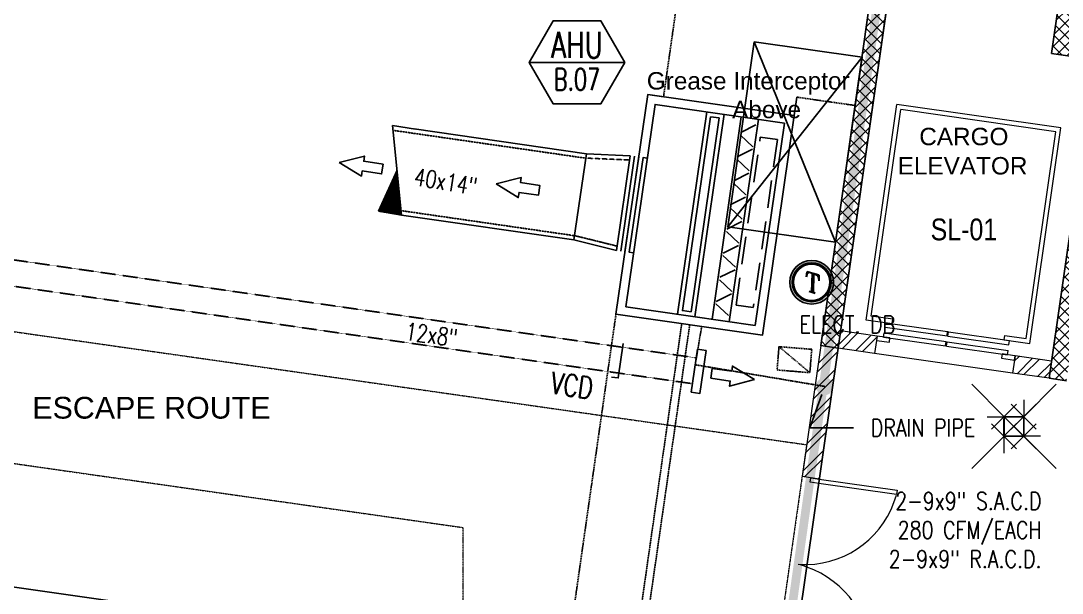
# Model space of a CAD drawing. Header units: inches. Extents: x 1152707 to 1351947, y 326920 to 480291.
# Drawn here: x 1213156 to 1225116, y 359106 to 365683 of the extents above; entities that cross this region are included whole.
import ezdxf
from ezdxf import colors
from ezdxf.entities.mleader import LeaderData, LeaderLine
from ezdxf.enums import TextEntityAlignment as Align
from ezdxf.math import Vec2, Vec3

# ---------------------------------------------------------------- set-up
doc = ezdxf.new("R2010")
doc.units = ezdxf.units.IN
doc.header["$MEASUREMENT"] = 0
for name, pattern in [('CENTER', [50.8, 31.75, -6.35, 6.35, -6.35]), ('DASHED', [19.05, 12.7, -6.35]), ('DASHED2', [9.525, 6.35, -3.175]), ('HIDDEN', [9.525, 6.35, -3.175]), ('HIDDEN2', [4.7625, 3.175, -1.5875])]:
    doc.linetypes.add(name, pattern=pattern)
for name, color, linetype, lineweight in [('A-BLOCK', 43, 'Continuous', 13), ('A-DOOR', 10, 'Continuous', 15), ('A-ELEVATOR', 54, 'Continuous', 5), ('A-HATCH CONCRETE', 254, 'Continuous', 5), ('A-LEASING LINE', 7, 'DASHED2', 9), ('escape route', 8, 'HIDDEN', 15), ('wall hatch', 252, 'Continuous', 0)]:
    doc.layers.add(name, color=color, linetype=linetype, lineweight=lineweight)
for name, color, linetype in [('A-TEXT', 3, 'Continuous'), ('AC-Deffusers', 3, 'Continuous'), ('AC-Equipment', 2, 'Continuous'), ('AC-Exhaust DUCT', 40, 'Continuous'), ('AC-Fresh DUCT', 100, 'Continuous'), ('AC-Ref PIPES', 3, 'Continuous'), ('AC-SDUCT', 5, 'Continuous'), ('AC-Supply  DUCT', 30, 'Continuous'), ('AC-TEXT', 3, 'Continuous'), ('AC-TEXT Equipment', 3, 'Continuous'), ('AC-TEXT Fresh DUCT', 140, 'Continuous'), ('AC-TXT', 3, 'Continuous'), ('dim2', 7, 'Continuous'), ('LGT ELEC', 252, 'Continuous'), ('S-COL', 210, 'Continuous'), ('SHAFT', 7, 'Continuous'), ('TAXT', 3, 'Continuous'), ('TEXT', 181, 'Continuous'), ('VP', 8, 'Continuous'), ('WALL', 30, 'Continuous')]:
    doc.layers.add(name, color=color, linetype=linetype)
doc.styles.add('1', font='romans.shx', dxfattribs={"width": 0.8, "height": 0.125})
doc.styles.add('AC_Duct', font='romans.shx', dxfattribs={"width": 0.8, "height": 0.2})
doc.styles.add('AC_Equipment', font='romans.shx', dxfattribs={"width": 0.75, "height": 0.3})
doc.styles.add('ARIAL', font='ARIALN.TTF')
doc.styles.add('ITALICT', font='italict')
doc.styles.get("Standard").update_dxf_attribs({"font": 'arial.ttf'})
doc.styles.add('style1', font='arial.ttf')
doc.dimstyles.new('DIM-100', dxfattribs={"dimscale": 150, "dimtxt": 2, "dimasz": 1, "dimexe": 0.75, "dimexo": 1, "dimgap": 0.5, "dimtad": 1, "dimdec": 0, "dimzin": 11, "dimdsep": 46, "dimtxsty": 'ARIAL', "dimblk": 'R', "dimcen": 2.5, "dimdle": 1, "dimclrd": 256, "dimclre": 256, "dimclrt": 256, "dimazin": 0, "dimtfac": 1, "dimtdec": 0, "dimtix": 1, "dimtmove": 2, "dimatfit": 3, "dimldrblk": 'R', "dimtolj": 1, "dimtzin": 3, "dimlwd": -1, "dimlwe": 13, "dimarcsym": 0})
doc.dimstyles.get("Standard").update_dxf_attribs({"dimtxt": 0.18, "dimasz": 0.18, "dimexe": 0.18, "dimexo": 0.0625, "dimgap": 0.09, "dimtad": 0, "dimtih": 1, "dimtoh": 1, "dimdec": 4, "dimzin": 0, "dimdsep": 46, "dimtxsty": 'Standard', "dimcen": 0.09, "dimadec": 0, "dimazin": 0, "dimtfac": 1, "dimtdec": 4, "dimtofl": 0, "dimtmove": 0, "dimatfit": 3, "dimfxl": 1, "dimtolj": 1, "dimtzin": 0, "dimarcsym": 0})
pattern_1 = [(45, (1178450.05, -15712.54), (-132.58252, 132.58252), []), (45, (1178538.44, -15712.54), (-132.58252, 132.58252), [])]
pattern_2 = [(45, (1178477.49, -15519.69), (-66.29126, 66.29126), []), (135, (1178477.49, -15519.69), (-66.29126, -66.29126), [])]

# ---------------------------------------------------------------- blocks, each defined once
blk = doc.blocks.new('SEDRGFE')
at = {"layer": 'A-HATCH CONCRETE'}
h = blk.add_hatch(dxfattribs=at)
h.set_pattern_fill('ANSI37', color=250, scale=750)
h.set_pattern_definition([(45, (1341716.94, 266100.535), (-66.29126, 66.29126), []), (135, (1341716.94, 266100.535), (-66.29126, -66.29126), [])])
h.paths.add_polyline_path([(1386197, 701285), (1386395, 701257), (1385780, 696950), (1385582, 696979)])
at = {"layer": 'wall hatch', "ltscale": 500}
h = blk.add_hatch(dxfattribs=at)
h.set_pattern_fill('ANSI32', color=250, scale=500)
h.set_pattern_definition([(45, (1341716.94, 266100.54), (-132.58252, 132.58252), []), (45, (1341805.33, 266100.54), (-132.58252, 132.58252), [])])
h.paths.add_polyline_path([(1385565, 695445), (1385780, 696950), (1385582, 696979), (1385370, 695473)])
at = {"color": 250, "linetype": 'Continuous', "ltscale": 100}
blk.add_lwpolyline([(1389810, 674588), (1389810, 680290), (1389610, 680288), (1388060, 680288), (1388060, 686288), (1384200, 686288), (1384200, 693089), (1385203, 692942), (1385236, 693139), (1385780, 696950), (1386823, 704256), (1386865, 704553), (1351200, 709613), (1350434, 697904), (1372211, 694796), (1372209, 688237), (1371310, 688237), (1371310, 688038), (1371310, 684788), (1363260, 684788), (1363260, 684588), (1363260, 674588), (1389810, 674588)], dxfattribs=at)
at = {"layer": 'A-BLOCK', "color": 250, "ltscale": 100}
for p, q in [((1385809, 697148), (1385808, 697148)), ((1385582, 696979), (1385368, 695474)), ((1385780, 696950), (1385565, 695445)), ((1385565, 695445), (1385368, 695474))]:
    blk.add_line(p, q, dxfattribs=at)
at = {"layer": 'A-DOOR', "color": 250}
for points in [[(1385558, 695395), (1385461, 695410), (1385468, 695459)], [(1385519, 695452), (1385470, 695459), (1385565, 695445)]]:
    blk.add_lwpolyline(points, dxfattribs=at)
for centre, radius, start, end in [((1385399, 695555), 1092, 266.0272, 271.3711), ((1385027, 693351), 1153, 70.0116, 75.1047)]:
    blk.add_arc(centre, radius, start, end, dxfattribs=at)
at = {"layer": 'escape route', "color": 250, "ltscale": 0.5}
for p, q in [((1351543, 700675), (1385420, 695840)), ((1352816, 698978), (1381475, 694888)), ((1385420, 695840), (1385080, 693462)), ((1381475, 683734), (1381475, 694888))]:
    blk.add_line(p, q, dxfattribs=at)
at = {"layer": 'S-COL', "color": 250}
blk.add_lwpolyline([(1386197, 701285), (1386395, 701257), (1385780, 696950), (1385582, 696979), (1386197, 701285)], dxfattribs=at)
at = {"layer": 'SHAFT', "color": 250, "ltscale": 0.5}
for p, q in [((1384818, 700471), (1385752, 698166)), ((1384514, 698343), (1386056, 700295))]:
    blk.add_line(p, q, dxfattribs=at)
blk.add_lwpolyline([(1384818, 700471), (1386056, 700295), (1385752, 698166), (1384514, 698343)], close=True, dxfattribs=at)
at = {"layer": 'SHAFT', "color": 250}
blk.add_lwpolyline([(1371460, 688137), (1371460, 686290), (1382725, 686287), (1382725, 693288), (1372325, 694772), (1372325, 688138), (1371536, 688138), (1371536, 688137)], dxfattribs=at)
at = {"layer": 'TAXT', "color": 250, "ltscale": 100, "style": 'style1'}
for s, p in [('Grease Interceptor', (1383584, 699922)), ('Above', (1384564, 699592))]:
    blk.add_text(s, height=200, dxfattribs=at).set_placement(p)
at = {"layer": 'TEXT', "color": 250, "ltscale": 0.5, "style": 'style1'}
blk.add_text('ESCAPE ROUTE', height=250, dxfattribs=at).set_placement((1376526, 696140))
blk = doc.blocks.new('SWDFHGTRD')
at = {"layer": 'A-HATCH CONCRETE'}
h = blk.add_hatch(dxfattribs=at)
h.set_pattern_fill('ANSI37', color=254, scale=750)
h.set_pattern_definition(pattern_2)
h.paths.add_polyline_path([(1225086, 419361), (1224994, 418717), (1225687, 418618), (1225779, 419262)])
h = blk.add_hatch(dxfattribs=at)
h.set_pattern_fill('ANSI37', color=254, scale=750)
h.set_pattern_definition(pattern_2)
h.paths.add_polyline_path([(1225687, 418618), (1225489, 418647), (1224966, 414984), (1225164, 414955)])
at = {"layer": 'wall hatch', "ltscale": 500}
h = blk.add_hatch(dxfattribs=at)
h.set_pattern_fill('ANSI32', color=254, scale=500)
h.set_pattern_definition(pattern_1)
h.paths.add_polyline_path([(1222541, 415330), (1222961, 415274), (1222989, 415470), (1222569, 415528), (1222542, 415339), (1222542, 415335)])
h = blk.add_hatch(dxfattribs=at)
h.set_pattern_fill('ANSI32', color=254, scale=500)
h.set_pattern_definition(pattern_1)
h.paths.add_polyline_path([(1224981, 415088), (1224994, 415182), (1224574, 415242), (1224546, 415044), (1224966, 414984), (1224980, 415084)])
at = {"color": 254, "linetype": 'Continuous', "ltscale": 100}
blk.add_lwpolyline([(1226570, 392967), (1226570, 398670), (1226370, 398667), (1224821, 398667), (1224821, 404667), (1220960, 404667), (1220960, 411468), (1221964, 411321), (1221997, 411519), (1222541, 415330), (1223584, 422636), (1223626, 422933), (1187961, 427993), (1187194, 416284), (1208971, 413176), (1208969, 406617), (1208071, 406617), (1208071, 406417), (1208071, 403167), (1200021, 403167), (1200021, 402967), (1200021, 392967), (1226570, 392967)], dxfattribs=at)
at = {"layer": 'A-BLOCK', "color": 254, "ltscale": 100}
for p, q in [((1222990, 415468), (1222569, 415528)), ((1222990, 415468), (1222962, 415270)), ((1222541, 415330), (1222326, 413824)), ((1222962, 415270), (1222541, 415330)), ((1224574, 415242), (1224546, 415044)), ((1224994, 415182), (1224574, 415242)), ((1224966, 414984), (1224546, 415044))]:
    blk.add_line(p, q, dxfattribs=at)
at = {"layer": 'A-DOOR', "color": 254}
blk.add_lwpolyline([(1222326, 413825), (1223220, 413696), (1223213, 413647), (1222319, 413775)], dxfattribs=at)
for centre, radius, start, end in [((1222160, 413935), 1092, 271.3711, 344.3584), ((1221788, 411731), 1153, 1.4715, 70.0116)]:
    blk.add_arc(centre, radius, start, end, dxfattribs=at)
at = {"layer": 'A-ELEVATOR', "color": 254}
for p, q in [((1222865, 415653), (1223218, 418128)), ((1225099, 417860), (1223218, 418128)), ((1222921, 415696), (1223261, 418072)), ((1225043, 417817), (1223261, 418072)), ((1224704, 415441), (1225043, 417817)), ((1224746, 415385), (1225099, 417860)), ((1223162, 415611), (1222865, 415653)), ((1223169, 415661), (1222921, 415696)), ((1223081, 415572), (1223088, 415622)), ((1223088, 415622), (1223800, 415520)), ((1223162, 415611), (1223169, 415661)), ((1223162, 415611), (1223169, 415661)), ((1223064, 415457), (1223071, 415507)), ((1223064, 415457), (1223071, 415507)), ((1223071, 415507), (1223784, 415405)), ((1223081, 415572), (1223793, 415470)), ((1223793, 415470), (1223800, 415520)), ((1223793, 415470), (1223800, 415520)), ((1223800, 415520), (1223810, 415519)), ((1223800, 415520), (1223810, 415519)), ((1223803, 415469), (1223810, 415519)), ((1223803, 415469), (1223810, 415519)), ((1223810, 415519), (1224510, 415419)), ((1223064, 415457), (1223776, 415356)), ((1223776, 415356), (1223784, 415405)), ((1223776, 415356), (1223784, 415405)), ((1223786, 415354), (1223793, 415404)), ((1223793, 415404), (1224494, 415304)), ((1223803, 415469), (1224503, 415369)), ((1224449, 415427), (1224456, 415477)), ((1224449, 415427), (1224456, 415477)), ((1224449, 415427), (1224746, 415385)), ((1224456, 415477), (1224704, 415441)), ((1224503, 415369), (1224510, 415419)), ((1224503, 415369), (1224510, 415419)), ((1224546, 415044), (1222962, 415270)), ((1223786, 415354), (1224487, 415254)), ((1224487, 415254), (1224494, 415304)), ((1224487, 415254), (1224494, 415304))]:
    blk.add_line(p, q, dxfattribs=at)
for points in [[(1223134, 415447), (1222990, 415468), (1222983, 415419), (1223131, 415398), (1223138, 415447)], [(1224569, 415243), (1224425, 415263), (1224418, 415214), (1224567, 415192), (1224574, 415242)], [(1224569, 415243), (1224425, 415263), (1224418, 415214), (1224567, 415192), (1224574, 415242)]]:
    blk.add_lwpolyline(points, close=True, dxfattribs=at)
at = {"layer": 'S-COL', "color": 254, "linetype": 'ByBlock'}
for p, q in [((1224966, 414984), (1225489, 418647)), ((1225164, 414956), (1224966, 414984))]:
    blk.add_line(p, q, dxfattribs=at)
blk.add_lwpolyline([(1225086, 419361), (1224994, 418717), (1225687, 418618), (1225779, 419262)], close=True, dxfattribs=at)
at = {"layer": 'A-TEXT', "color": 254, "insert": (1223605, 416819), "char_height": 250, "width": 99819.65, "attachment_point": 1, "rotation": 0.0042, "style": 'ARIAL'}
blk.add_mtext('SL-01', dxfattribs=at)
blk = doc.blocks.new('Text Equipment')
at = {"layer": 'AC-TEXT Equipment', "color": 3}
blk.add_line((-0.55, 0), (0.55, 0), dxfattribs=at)
blk.add_lwpolyline([(0.55, 0), (0.275, 0.476), (-0.275, 0.476), (-0.55, 0), (-0.275, -0.476), (0.275, -0.476)], close=True, dxfattribs=at)
at = {"layer": 'AC-TEXT Equipment', "color": 40, "linetype": 'CENTER', "style": 'AC_Equipment'}
for tag, height, width, p in [('FAN', 0.3, 0.75, (0, 0.05)), ('NO', 0.25, 0.7, (0, -0.32))]:
    blk.add_attdef(tag, text='', height=height, dxfattribs=dict(at, width=width)).set_placement(p, align=Align.CENTER)
blk = doc.blocks.new('Arrow')
at = {"color": 6, "ltscale": 0.02}
blk.add_lwpolyline([(0, 0), (0.55, -0.2325), (0.55, -0.1125), (1, -0.1125), (1, 0.1125), (0.55, 0.1125), (0.55, 0.2325)], close=True, dxfattribs=at)
blk = doc.blocks.new('AHU 5')
at = {"layer": 'AC-Equipment', "color": 6, "linetype": 'Continuous'}
for p, q in [((0.55, 0.15), (-0.55, 0.15)), ((0.55, 0.1), (-0.55, 0.1)), ((0.55, 0.05), (-0.55, 0.05))]:
    blk.add_line(p, q, dxfattribs=at)
at = {"layer": 'AC-Equipment', "linetype": 'Continuous'}
for p, q in [((-1.175, -0.65), (1.175, -0.65)), ((1.175, -0.85), (-1.175, -0.85)), ((1.175, -1.05), (-1.175, -1.05)), ((1.175, -1.25), (-1.175, -1.25))]:
    blk.add_line(p, q, dxfattribs=at)
at = {"layer": 'AC-Equipment', "color": 6, "linetype": 'Continuous', "ltscale": 0.02}
for p, q in [((-0.994, -1.07), (-1.106, -1.23)), ((-0.854, -1.23), (-0.966, -1.07)), ((-0.714, -1.07), (-0.826, -1.23)), ((-0.574, -1.23), (-0.686, -1.07)), ((-0.434, -1.07), (-0.546, -1.23)), ((-0.294, -1.23), (-0.406, -1.07)), ((-0.154, -1.07), (-0.266, -1.23)), ((-0.014, -1.23), (-0.126, -1.07)), ((0.126, -1.07), (0.014, -1.23)), ((0.266, -1.23), (0.154, -1.07)), ((0.406, -1.07), (0.294, -1.23)), ((0.546, -1.23), (0.434, -1.07)), ((0.686, -1.07), (0.574, -1.23)), ((0.826, -1.23), (0.714, -1.07)), ((0.966, -1.07), (0.854, -1.23)), ((1.106, -1.23), (0.994, -1.07))]:
    blk.add_line(p, q, dxfattribs=at)
at = {"layer": 'AC-Equipment', "color": 20, "linetype": 'Continuous'}
blk.add_lwpolyline([(-1.275, -1.65), (1.275, -1.65), (1.275, 0.05), (-1.275, 0.05)], close=True, dxfattribs=at)
at = {"layer": 'AC-Equipment', "linetype": 'Continuous'}
blk.add_lwpolyline([(0.55, -0.05), (0.55, 0), (-0.55, 0), (-0.55, -0.05)], dxfattribs=at)
blk.add_lwpolyline([(-1.175, -1.55), (1.175, -1.55), (1.175, -0.05), (-1.175, -0.05)], close=True, dxfattribs=at)
at = {"layer": 'AC-Equipment', "color": 6, "linetype": 'Continuous'}
blk.add_lwpolyline([(-1.125, -0.7), (1.125, -0.7), (1.125, -0.8), (-1.125, -0.8)], close=True, dxfattribs=at)
at = {"layer": 'AC-Equipment', "color": 6, "linetype": 'DASHED2', "ltscale": 0.05}
blk.add_lwpolyline([(-0.975, -1.5), (0.975, -1.5), (0.975, -1.3), (-0.975, -1.3)], close=True, dxfattribs=at)
blk = doc.blocks.new('*U97')
h = blk.add_hatch()
h.set_pattern_fill('ANSI31', color=6, scale=0.002979, style=0)
h.set_pattern_definition([(45, (-453.0792865, -119.353656), (-0.00668903773, 0.00668903773), [])])
h.paths.add_polyline_path([(0, 0), (0, -0.268), (0.5, -0.134)])
for p, q in [((0, 0), (1, -0.268)), ((0, 0), (0, -0.268)), ((1, 0), (1, -0.268)), ((0.5, -0.134), (0, -0.268))]:
    blk.add_line(p, q)
blk = doc.blocks.new('Side-Supply1')
at = {"layer": 'AC-Deffusers'}
blk.add_lwpolyline([(0, 0.25), (-0.1, 0.25), (-0.1, -0.25), (0, -0.25)], close=True, dxfattribs=at)
at = {"layer": 'AC-Deffusers', "color": 6, "ltscale": 0.02}
blk.add_lwpolyline([(-0.7, 0), (-0.425, -0.11625), (-0.425, -0.05625), (-0.2, -0.05625), (-0.2, 0.05625), (-0.425, 0.05625), (-0.425, 0.11625)], close=True, dxfattribs=at)
blk = doc.blocks.new('Damper')
at = {"color": 2, "linetype": 'Continuous', "ltscale": 0.02}
blk.add_lwpolyline([(-0.25, 0.1), (-0.25, 0), (0.25, 0)], dxfattribs=at)
blk = doc.blocks.new('_Dot')
at = {"color": 0, "linetype": 'ByBlock', "lineweight": -2}
blk.add_line((-0.5, 0), (-1, 0), dxfattribs=at)
at = {"color": 0, "linetype": 'ByBlock', "const_width": 0.5}
blk.add_lwpolyline([(-0.25, 0, 1), (0.25, 0, 1)], format="xyb", close=True, dxfattribs=at)
blk = doc.blocks.new('A$C6F074B9B')
at = {"layer": 'AC-SDUCT'}
h = blk.add_hatch(color=3, dxfattribs=at)
edge = h.paths.add_edge_path()
edge.add_arc((0.0367, 0.0193), 0.1673, 0, 360)
edge = h.paths.add_edge_path(flags=17)
edge.add_arc((0.0367, 0.0193), 0.1491, 0, 360)
at = {"layer": 'AC-SDUCT', "color": 3}
for radius in [0.1673, 0.1491]:
    blk.add_circle((0.0367, 0.0193), radius, dxfattribs=at)
at = {"layer": 'WALL', "color": 1}
blk.add_circle((0.0367, 0.0193), 0.1396, dxfattribs=at)
at = {"layer": 'AC-SDUCT', "color": 134, "style": 'ITALICT'}
blk.add_text('T', height=0.1407, dxfattribs=at).set_placement((-0.0384, -0.0545))
blk = doc.blocks.new('*D274')
at = {"layer": 'Defpoints', "color": 0, "linetype": 'DASHED', "transparency": 16777216}
for p in [(48555, 32783), (48736, 32757), (47881, 28058)]:
    blk.add_point(p, dxfattribs=at)
at = {"layer": 'dim2', "color": 1, "lineweight": -2, "transparency": 16777216}
for p, q in [((48555, 32783), (48736, 32757)), ((47881, 28058), (48062, 28032))]:
    blk.add_line(p, q, dxfattribs=at)
at = {"layer": 'dim2', "color": 1, "linetype": 'DASHED', "lineweight": -2, "transparency": 16777216}
for p in [(48736, 32757), (48062, 28032)]:
    blk.add_line(p, (48399, 30394), dxfattribs=at)
at = {"layer": 'dim2', "color": 1, "linetype": 'DASHED', "transparency": 16777216}
for points in [[(48736, 32757), (48736, 32757), (48736, 32757)], [(48062, 28032), (48062, 28032), (48062, 28032)]]:
    blk.add_solid(points, dxfattribs=at)
at = {"layer": 'dim2', "color": 6, "linetype": 'DASHED', "transparency": 16777216, "insert": (48399, 30394), "char_height": 0.18, "attachment_point": 5}
blk.add_mtext('\\A1;4772.90', dxfattribs=at)
blk = doc.blocks.new('*D273')
at = {"layer": 'Defpoints', "color": 0, "linetype": 'DASHED', "transparency": 16777216}
for p in [(47516, 25534), (46961, 21646), (46961, 21646)]:
    blk.add_point(p, dxfattribs=at)
at = {"layer": 'dim2', "color": 1, "linetype": 'DASHED', "lineweight": -2, "transparency": 16777216}
for p in [(47516, 25534), (46961, 21646)]:
    blk.add_line(p, (47238, 23590), dxfattribs=at)
at = {"layer": 'dim2', "color": 1, "lineweight": -2, "transparency": 16777216}
for p, q in [((47516, 25534), (47516, 25534)), ((46961, 21646), (46961, 21646))]:
    blk.add_line(p, q, dxfattribs=at)
at = {"layer": 'dim2', "color": 1, "linetype": 'DASHED', "transparency": 16777216}
for points in [[(47516, 25534), (47516, 25534), (47516, 25534)], [(46961, 21646), (46961, 21646), (46961, 21646)]]:
    blk.add_solid(points, dxfattribs=at)
at = {"layer": 'dim2', "color": 6, "linetype": 'DASHED', "transparency": 16777216, "insert": (47238, 23590), "char_height": 0.18, "attachment_point": 5}
blk.add_mtext('\\A1;3927.08', dxfattribs=at)
blk = doc.blocks.new('*D272')
at = {"layer": 'Defpoints', "color": 0, "linetype": 'DASHED', "transparency": 16777216}
for p in [(50262, 27932), (49563, 27814), (50231, 27719)]:
    blk.add_point(p, dxfattribs=at)
at = {"layer": 'dim2', "color": 1, "lineweight": -2, "transparency": 16777216}
for p, q in [((49563, 27815), (49593, 28027)), ((50231, 27719), (50262, 27932))]:
    blk.add_line(p, q, dxfattribs=at)
at = {"layer": 'dim2', "color": 1, "linetype": 'DASHED', "lineweight": -2, "transparency": 16777216}
for p, q in [((49594, 28027), (49927, 27979)), ((50261, 27932), (49928, 27979))]:
    blk.add_line(p, q, dxfattribs=at)
at = {"layer": 'dim2', "color": 1, "linetype": 'DASHED', "transparency": 16777216}
for points in [[(49594, 28027), (49594, 28027), (49593, 28027)], [(50261, 27932), (50261, 27932), (50262, 27932)]]:
    blk.add_solid(points, dxfattribs=at)
at = {"layer": 'dim2', "color": 6, "linetype": 'DASHED', "transparency": 16777216, "insert": (49928, 27979), "char_height": 0.18, "attachment_point": 5}
blk.add_mtext('\\A1;674.91', dxfattribs=at)
blk = doc.blocks.new('R')
at = {"color": 4, "lineweight": 13}
blk.add_line((-0.707, -0.707), (0.707, 0.707), dxfattribs=at)
for p, q in [((0, -1.05), (0, 1.05)), ((-1.05, 0), (1.05, 0))]:
    blk.add_line(p, q)
blk = doc.blocks.new('A$C2B6B5CBC')
at = {"color": 252, "linetype": 'Continuous', "ltscale": 100}
blk.add_line((-744, 864), (-519, 639), dxfattribs=at)
blk.add_lwpolyline([(-744, 864), (-519, 864), (-519, 639), (-744, 639)], close=True, dxfattribs=at)
for points, override in [([(-745, 864), (-1116, 1236)], {"dimasz": 1.3, "dimtad": 0, "dimclrd": 252}), ([(-519, 864), (-147, 1236)], {"dimasz": 1.3, "dimgap": 0.5, "dimtad": 0, "dimclrd": 252}), ([(-745, 639), (-1116, 267)], {"dimasz": 1.3, "dimtad": 0, "dimclrd": 252}), ([(-519, 639), (-147, 267)], {"dimasz": 1.3, "dimtad": 0, "dimclrd": 252})]:
    blk.add_leader(points, dimstyle='DIM-100', override=override, dxfattribs=at)
blk = doc.blocks.new('A$C00FA4E35')
at = {"layer": 'AC-Exhaust DUCT', "linetype": 'DASHED'}
blk.add_line((49388.154, 25159.941), (49742.567, 24861.133), dxfattribs=at)
blk.add_lwpolyline([(49764.489, 25129.161), (49388.154, 25159.941), (49366.232, 24891.913), (49742.567, 24861.133)], close=True, dxfattribs=at)
at = {"layer": 'AC-Fresh DUCT', "linetype": 'DASHED', "ltscale": 0.2}
for p, q in [((29555.794, 27743.366), (48437.56, 25031.065)), ((29661.882, 27425.048), (48394.904, 24734.113))]:
    blk.add_line(p, q, dxfattribs=at)
at = {"layer": 'AC-Ref PIPES', "color": 84, "linetype": 'DASHED', "ltscale": 0.02}
for p, q in [((48271.189, 25424.697), (47743.54, 21730.752)), ((48362.768, 25411.463), (47829.631, 21698.827))]:
    blk.add_line(p, q, dxfattribs=at)
at = {"layer": 'AC-Ref PIPES', "color": 54, "linetype": 'DASHED', "ltscale": 0.02}
for p, q in [((48499.929, 25391.643), (48426.371, 24951.616)), ((48426.371, 24951.616), (49913.154, 24703.076))]:
    blk.add_line(p, q, dxfattribs=at)
at = {"layer": 'AC-Supply  DUCT', "color": 6, "linetype": 'HIDDEN2', "ltscale": 0.1}
for p, q in [((47168.612, 27325.789), (44954.332, 27645.755)), ((47670.75, 27304.645), (47168.739, 27326.666)), ((47039.898, 26435.041), (45060.457, 26721.072)), ((47527.805, 26315.418), (47044.949, 26435.208))]:
    blk.add_line(p, q, dxfattribs=at)
at = {"layer": 'AC-Supply  DUCT'}
for p, q in [((47175.925, 27376.399), (45196.484, 27662.431)), ((47032.909, 26386.679), (45053.469, 26672.71))]:
    blk.add_line(p, q, dxfattribs=at)
at = {"layer": 'AC-Supply  DUCT', "linetype": 'Continuous'}
for p, q in [((47677.936, 27354.377), (47175.925, 27376.399)), ((47520.619, 26265.685), (47032.909, 26386.679))]:
    blk.add_line(p, q, dxfattribs=at)
at = {"layer": 'VP', "color": 6}
for p, q in [((47032.909, 26386.679), (47175.925, 27376.399)), ((47520.619, 26265.685), (47677.936, 27354.377))]:
    blk.add_line(p, q, dxfattribs=at)
at = {"color": 252, "linetype": 'Continuous', "ltscale": 100}
blk.add_blockref('A$C2B6B5CBC', (52717.662, 23490.956), dxfattribs=at)
at = {"layer": 'AC-Equipment', "linetype": 'Continuous', "xscale": -1000.00000023283, "yscale": 1000.00000023283, "zscale": 1000.00000023283, "rotation": 81.77760616388694}
blk.add_blockref('AHU 5', (47747.735, 26788.579), dxfattribs=at)
at = {"layer": 'AC-Fresh DUCT', "linetype": 'DASHED', "xscale": 800.0000001862641, "yscale": 800.0000001862641, "zscale": 800.0000001862641, "rotation": 82.02351620708572}
blk.add_blockref('Damper', (47569.923, 24998.097), dxfattribs=at)
at = {"layer": 'AC-Fresh DUCT', "linetype": 'DASHED', "ltscale": 0.2, "xscale": 1000.00000023283, "yscale": 1000.00000023283, "zscale": 1000.00000023283, "rotation": 171.6435322273326}
blk.add_blockref('Side-Supply1', (48416.232, 24882.589), dxfattribs=at)
at = {"layer": 'AC-SDUCT', "linetype": 'ByBlock', "xscale": -1500.000000349245, "yscale": 1500.000000349245, "zscale": 1500.000000349245, "rotation": 343.6029844620871}
blk.add_blockref('A$C6F074B9B', (49807.525, 25856.94), dxfattribs=at)
at = {"layer": 'AC-Supply  DUCT', "linetype": 'Continuous'}
for name, p, xscale, yscale, zscale, rotation in [('*U97', (45053.469, 26672.71), -1000.00000023283, 1000.00000023283, 1000.00000023283, 260.8173734879636), ('Arrow', (44338.363, 27275.725), -500.0000001164148, 500.000000116415, 500.000000116415, 171.3804593965476), ('Arrow', (46139.512, 27030.064), -500.0000001164148, 500.000000116415, 500.000000116415, 171.3804593965476)]:
    blk.add_blockref(name, p, dxfattribs=dict(at, xscale=xscale, yscale=yscale, zscale=zscale, rotation=rotation))
at = {"layer": 'AC-TEXT Equipment', "linetype": 'Continuous', "ltscale": 0.02, "xscale": 1000.00000023283, "yscale": 1000.00000023283, "zscale": 1000.00000023283}
blk.add_blockref('Text Equipment', (47067.795, 28427.246), dxfattribs=at).add_auto_attribs({'FAN': 'AHU', 'NO': 'B.07'})
at = {"color": 252, "linetype": 'Continuous', "ltscale": 100}
for tag, height, style, width, p in [('AHU', 288, 'AC_Equipment', 0.75, (56884.46, 22822.455)), ('B.03', 240, 'AC_Equipment', 0.7, (56884.46, 22467.255)), ('AHU', 288, 'AC_Equipment', 0.75, (63011.551, 19982.621)), ('200', 200, 'AC_Duct', 0.7, (62072.937, 19668.014)), ('B.01', 240, 'AC_Equipment', 0.7, (63011.551, 19627.421)), ('150', 200, 'AC_Duct', 0.7, (54936.662, 19610.001)), ('AHU', 288, 'AC_Equipment', 0.75, (24436.928, 17572.269)), ('B.04', 240, 'AC_Equipment', 0.7, (24436.928, 17217.069)), ('EF', 288, 'AC_Equipment', 0.75, (13361.997, 10940.286)), ('01', 240, 'AC_Equipment', 0.7, (13361.997, 10585.086)), ('AHU', 288, 'AC_Equipment', 0.75, (62113.318, 8777.511)), ('200', 200, 'AC_Duct', 0.7, (61069.801, 8536.962)), ('B.02', 240, 'AC_Equipment', 0.7, (62113.318, 8422.311)), ('MSU', 288, 'AC_Equipment', 0.75, (18640.373, 4334.348)), ('B.01', 240, 'AC_Equipment', 0.7, (18640.373, 3979.148))]:
    blk.add_attdef(tag, text='', height=height, dxfattribs=dict(at, style=style, width=width)).set_placement(p, align=Align.CENTER)
at = {"layer": 'AC-TEXT', "color": 3, "insert": (50722.176, 25513.735), "char_height": 200, "attachment_point": 3, "style": 'AC_Duct'}
blk.add_mtext('ELECT. DB', dxfattribs=at)
at = {"layer": 'AC-TEXT', "color": 252, "insert": (52403.875, 23485.878), "char_height": 200, "attachment_point": 3, "style": 'AC_Duct'}
blk.add_mtext('2-9x9" S.A.C.D\\P280 CFM/EACH\\P2-9x9" R.A.C.D.', dxfattribs=at)
at = {"layer": 'AC-TEXT Fresh DUCT', "style": '1', "width": 0.75}
blk.add_text('12x8" ', height=200, rotation=351.9529406, dxfattribs=at).set_placement((45087.011, 25241.152, 0))
at = {"layer": 'AC-TXT', "style": '1', "width": 0.75}
for s, height, rotation, p in [('40x14" ', 200, 350.4363162, (45186.856, 27018.151, 0)), ('VCD', 250, 351.8759582, (46755.216, 24623.562))]:
    blk.add_text(s, height=height, rotation=rotation, dxfattribs=at).set_placement(p)
at = {"layer": 'TEXT', "color": 252, "ltscale": 0.5, "style": 'style1'}
for s, p in [('CARGO', (50999.338, 27474.915)), ('CARGO', (50999.338, 27474.915)), ('ELEVATOR', (50751.249, 27138.833)), ('ELEVATOR', (50751.249, 27138.833))]:
    blk.add_text(s, height=200, dxfattribs=at).set_placement(p)
at = {"layer": 'dim2', "linetype": 'DASHED'}
for p1, p2, distance, picture, middle in [((47880.595, 28057.623), (48554.972, 32782.645), -183.126, '*D274', (48399.072, 30394.259)), ((49563.119, 27814.496), (50231.258, 27719.136), 214.556, '*D272', (49927.504, 27979.219)), ((47515.904, 25533.836), (46961.032, 21646.158), 0, '*D273', (47238.468, 23589.997))]:
    dim = blk.add_aligned_dim(p1=p1, p2=p2, distance=distance, dimstyle='Standard', override={"dimdec": 2, "dimclrd": 1, "dimclre": 1, "dimclrt": 6, "dimtdec": 2, "dimfxl": 0.1}, dxfattribs=at)
    dim.commit()
    dim.dimension.update_dxf_attribs({"geometry": picture, "text_midpoint": middle})
at = {"layer": 'AC-TEXT'}
ml = blk.add_multileader_mtext('Standard', dxfattribs=at)
ml.set_content('DRAIN PIPE', color=3, style='AC_Duct')
ml.set_leader_properties(color=6)
ml.set_arrow_properties(name='DOT')
ml.build(insert=Vec2(0, 0))
ml.multileader.update_dxf_attribs({"dogleg_length": 0.5, "arrow_head_size": 200})
ctx = ml.context
ctx.base_point, ctx.char_height, ctx.arrow_head_size, ctx.landing_gap_size, ctx.plane_origin = Vec3(50242.45, 24226.97), 200, 200, 200, Vec3(48026.997, 25332.326)
notes = []
notes.append((ctx, [(0, (1, 1, 0), (49742.45, 24226.97), (1, 0), 500, [(0, [(49913.154, 24703.076)], 0, [])])]))
ctx.mtext.insert, ctx.mtext.flow_direction = Vec3(50442.45, 24326.97), 5
for ctx, leaders in notes:
    for number, flags, end, landing, length, lines in leaders:
        leader = LeaderData()
        leader.index, (leader.has_last_leader_line, leader.has_dogleg_vector, leader.attachment_direction) = number, flags
        leader.last_leader_point, leader.dogleg_vector, leader.dogleg_length = Vec3(end), Vec3(landing), length
        for number, points, colour, breaks in lines:
            line = LeaderLine()
            line.index, line.vertices, line.color, line.breaks = number, Vec3.list(points), colors.encode_raw_color(colour), breaks
            leader.lines.append(line)
        ctx.leaders.append(leader)

msp = doc.modelspace()

# ---------------------------------------------------------------- linework, layer by layer
at = {"layer": 'A-LEASING LINE', "color": 6, "const_width": 100}
msp.add_lwpolyline([(1187961, 374585), (1187194, 362876), (1209070, 359754), (1209070, 353209), (1208170, 353210), (1208170, 349659), (1200120, 349659), (1200120, 339559), (1226470, 339559), (1226470, 345159), (1224720, 345159), (1224720, 351184), (1220859, 351184), (1220859, 358173), (1221883, 358026), (1223034, 366167), (1223042, 366166), (1223529, 369531), (1187961, 374585)], dxfattribs=at)

# ---------------------------------------------------------------- block references
at = {"color": 252, "linetype": 'Continuous', "ltscale": 100}
msp.add_blockref('A$C00FA4E35', (1172475, 336779), dxfattribs=at)
at = {"layer": 'AC-Fresh DUCT', "linetype": 'DASHED', "ltscale": 0.1}
msp.add_blockref('SEDRGFE', (-163239, -335028), dxfattribs=at)
at = {"layer": 'LGT ELEC', "color": 252, "linetype": 'Continuous'}
msp.add_blockref('SWDFHGTRD', (0, -53408), dxfattribs=at)

doc.saveas('drawing.dxf')
